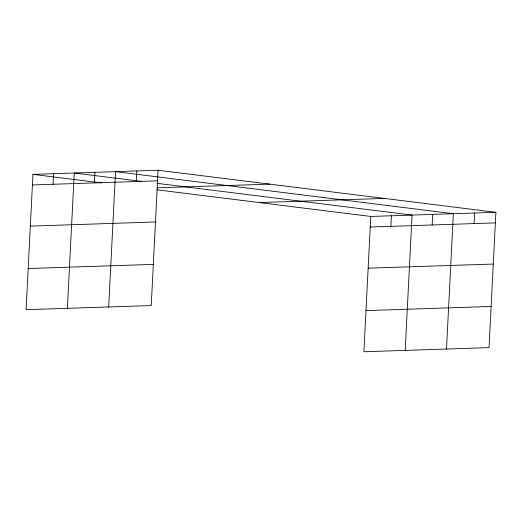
<?xml version="1.0" encoding="UTF-8"?>
<svg xmlns="http://www.w3.org/2000/svg" width="522" height="522" viewBox="0 0 522 522"><rect width="100%" height="100%" fill="white"/><g stroke="black" fill="none" stroke-linecap="round" stroke-linejoin="round"><path stroke-width="0.78" d="M158.088 170.237L32.958 174.374L26.1 309.69L151.236 305.553L158.088 170.237L495.9 212.31L489.042 347.626L363.912 351.763L370.764 216.447L495.9 212.31M53.068 184.273L53.603 173.689M67.397 308.326L74.248 173.01L141.136 181.336M94.358 182.909L94.9 172.325M108.687 306.962L115.545 171.647L453.357 213.713L446.499 349.035M136.281 181.519L136.816 170.942M390.874 226.346L391.415 215.762M405.202 350.399L412.06 215.084L157.063 183.32M432.17 224.982L432.705 214.398M474.093 223.592L474.628 213.015M32.416 184.951L157.553 180.821M157.135 187.835L269.567 184.122M259.29 202.562L384.42 198.425M30.335 226.117L155.471 221.98M370.228 227.024L495.365 222.887M28.188 268.53L153.318 264.393M368.147 268.191L493.277 264.054M365.994 310.597L491.13 306.466M32.958 174.374L101.431 182.902M157.109 189.838L370.764 216.447"/></g></svg>
